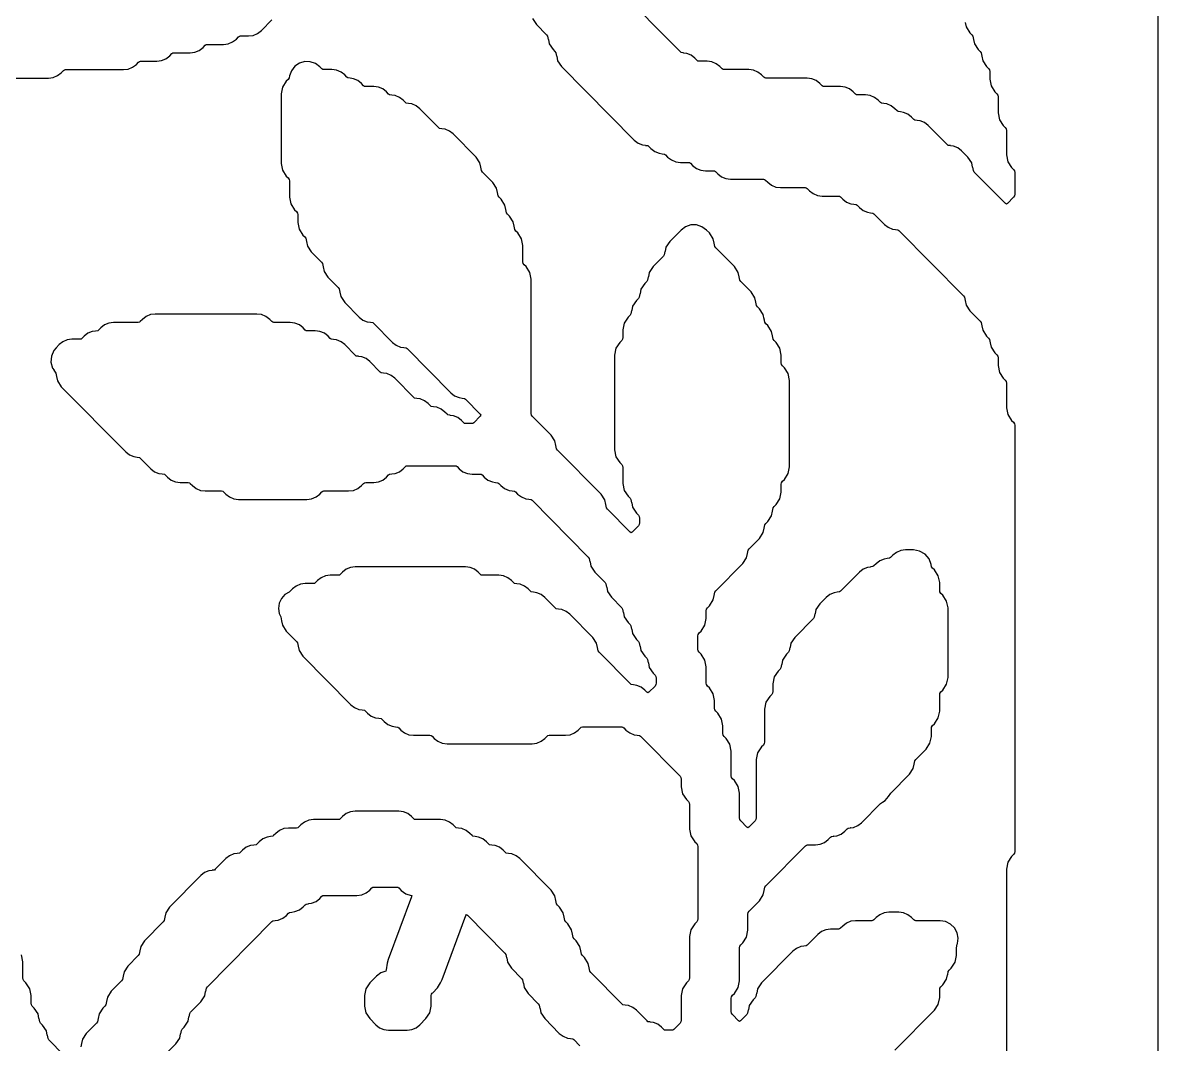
# Model space of a CAD drawing. Header units: millimetres. Extents: x 10 to 410, y 18 to 283.
# Drawn here: x 179.63 to 211.27, y 226.07 to 254.53 of the extents above; entities that cross this region are included whole.
import ezdxf

# ---------------------------------------------------------------- set-up
doc = ezdxf.new("R2010")
doc.units = ezdxf.units.MM
doc.layers.add('CUT', color=1, linetype='Continuous')

msp = doc.modelspace()

# ---------------------------------------------------------------- linework, layer by layer
at = {"layer": 'CUT'}
msp.add_lwpolyline([(190.134, 157), (198.134, 157), (198.134, 160), (211.2679, 160), (211.2679, 280), (198.134, 280), (198.134, 283), (190.134, 283), (190.134, 280), (169.134, 280), (169.134, 283), (161.134, 283), (161.134, 280), (148, 280), (148, 160), (161.134, 160), (161.134, 157), (169.134, 157), (169.134, 160), (190.134, 160)], close=True, dxfattribs=at)
for points in [[(205.8878, 254.537), (205.9122, 254.4137), (206.0191, 254.2522), (206.0725, 254.1983), (206.0979, 254.1599), (206.1163, 254.0667), (206.1201, 254.0674), (206.1444, 253.9441), (206.2514, 253.7826), (206.3047, 253.7287), (206.3301, 253.6902), (206.3485, 253.5971), (206.3523, 253.5978), (206.3766, 253.4745), (206.4836, 253.313), (206.5369, 253.2591), (206.5624, 253.2206), (206.5713, 253.1754), (206.5713, 252.9602), (206.6088, 252.7701), (206.7158, 252.6086), (206.7691, 252.5547), (206.7946, 252.5162), (206.8035, 252.471), (206.8035, 252.021), (206.841, 251.8309), (206.948, 251.6694), (207.0013, 251.6155), (207.0268, 251.577), (207.0357, 251.5318), (207.0357, 250.847), (207.0733, 250.6569), (207.1802, 250.4954), (207.2336, 250.4415), (207.259, 250.403), (207.2679, 250.3578), (207.2679, 249.7512), (207.259, 249.706), (207.2336, 249.6675), (207.0636, 249.4957), (207.0357, 249.4752), (207.0079, 249.4957), (206.1412, 250.3719), (206.1158, 250.4104), (206.0974, 250.5036), (206.0937, 250.5028), (206.0693, 250.6261), (205.9624, 250.7876), (205.7892, 250.9627), (205.6853, 251.0432), (205.564, 251.0938), (205.4758, 251.1055), (205.4759, 251.1068), (205.4119, 251.1153), (205.387, 251.1346), (204.8603, 251.6671), (204.7564, 251.7476), (204.6351, 251.7982), (204.5469, 251.8099), (204.547, 251.8112), (204.4831, 251.8197), (204.4581, 251.839), (204.3959, 251.9019), (204.292, 251.9824), (204.1707, 252.033), (204.0824, 252.0447), (204.0826, 252.046), (204.0186, 252.0545), (203.9937, 252.0738), (203.9314, 252.1367), (203.8275, 252.2172), (203.7062, 252.2678), (203.618, 252.2795), (203.6182, 252.2808), (203.5542, 252.2893), (203.5292, 252.3086), (203.467, 252.3715), (203.3631, 252.452), (203.2418, 252.5026), (203.1115, 252.5199), (202.8888, 252.5199), (202.8575, 252.5241), (202.8326, 252.5434), (202.7704, 252.6063), (202.6665, 252.6868), (202.5452, 252.7374), (202.4149, 252.7547), (201.9599, 252.7547), (201.9287, 252.7589), (201.9037, 252.7782), (201.8415, 252.8411), (201.7376, 252.9216), (201.6163, 252.9722), (201.486, 252.9895), (200.3344, 252.9895), (200.3031, 252.9937), (200.2782, 253.013), (200.216, 253.0759), (200.112, 253.1564), (199.9908, 253.207), (199.8605, 253.2243), (199.1733, 253.2243), (199.142, 253.2285), (199.1171, 253.2478), (199.0549, 253.3107), (198.951, 253.3912), (198.8297, 253.4418), (198.6994, 253.4591), (198.4767, 253.4591), (198.4454, 253.4633), (198.4204, 253.4826), (198.3582, 253.5455), (198.2543, 253.626), (198.133, 253.6766), (198.0448, 253.6883), (198.0449, 253.6896), (197.9809, 253.6981), (197.956, 253.7174), (196.1559, 255.5376)], [(178.0414, 252.9895), (180.3541, 252.9895), (180.4844, 253.0068), (180.6057, 253.0574), (180.7096, 253.1379), (180.7719, 253.2009), (180.7968, 253.2202), (180.8281, 253.2243), (182.4441, 253.2243), (182.5744, 253.2416), (182.6957, 253.2922), (182.7996, 253.3727), (182.8618, 253.4357), (182.8868, 253.455), (182.918, 253.4591), (183.373, 253.4591), (183.5033, 253.4764), (183.6246, 253.527), (183.7285, 253.6075), (183.7907, 253.6705), (183.8156, 253.6898), (183.8469, 253.6939), (184.3018, 253.6939), (184.4321, 253.7112), (184.5534, 253.7618), (184.6573, 253.8423), (184.7196, 253.9053), (184.7445, 253.9246), (184.7758, 253.9287), (185.2307, 253.9287), (185.361, 253.946), (185.4823, 253.9966), (185.5862, 254.0771), (185.6484, 254.1401), (185.6734, 254.1594), (185.7047, 254.1635), (185.9274, 254.1635), (186.0577, 254.1808), (186.179, 254.2314), (186.2829, 254.3119), (186.5773, 254.6097)], [(193.8368, 254.6485), (193.9438, 254.487), (194.2293, 254.1983), (194.2548, 254.1599), (194.2732, 254.0667), (194.2769, 254.0674), (194.3013, 253.9441), (194.4082, 253.7826), (194.4616, 253.7287), (194.487, 253.6902), (194.5054, 253.5971), (194.5091, 253.5978), (194.5335, 253.4745), (194.6404, 253.313), (196.6714, 251.2595), (196.7753, 251.179), (196.8966, 251.1284), (196.9848, 251.1167), (196.9846, 251.1154), (197.0486, 251.107), (197.0736, 251.0876), (197.1358, 251.0247), (197.2397, 250.9442), (197.361, 250.8936), (197.4492, 250.8819), (197.4491, 250.8806), (197.5131, 250.8722), (197.538, 250.8528), (197.6002, 250.7899), (197.7041, 250.7094), (197.8254, 250.6588), (197.9557, 250.6415), (198.1784, 250.6415), (198.2097, 250.6374), (198.2346, 250.618), (198.2969, 250.5551), (198.4008, 250.4746), (198.5221, 250.424), (198.6524, 250.4067), (198.8751, 250.4067), (198.9064, 250.4026), (198.9313, 250.3832), (198.9935, 250.3203), (199.0974, 250.2398), (199.2187, 250.1892), (199.349, 250.1719), (200.2684, 250.1719), (200.2997, 250.1678), (200.3246, 250.1484), (200.3868, 250.0855), (200.4908, 250.005), (200.612, 249.9544), (200.7423, 249.9371), (201.4295, 249.9371), (201.4608, 249.933), (201.4857, 249.9136), (201.5479, 249.8507), (201.6518, 249.7702), (201.7731, 249.7196), (201.9034, 249.7023), (202.3584, 249.7023), (202.3896, 249.6982), (202.4146, 249.6788), (202.4768, 249.6159), (202.5807, 249.5354), (202.702, 249.4848), (202.7902, 249.4731), (202.7901, 249.4718), (202.8541, 249.4634), (202.879, 249.444), (202.9412, 249.3811), (203.0452, 249.3006), (203.1664, 249.25), (203.2547, 249.2383), (203.2545, 249.237), (203.3185, 249.2286), (203.3434, 249.2092), (203.6379, 248.9115), (203.7418, 248.831), (203.8631, 248.7804), (203.9513, 248.7687), (203.9512, 248.7674), (204.0152, 248.759), (204.0401, 248.7396), (205.8403, 246.9195), (205.8657, 246.881), (205.8841, 246.7878), (205.8878, 246.7886), (205.9122, 246.6653), (206.0191, 246.5038), (206.3047, 246.2151), (206.3301, 246.1766), (206.3485, 246.0834), (206.3523, 246.0842), (206.3766, 245.9609), (206.4836, 245.7994), (206.5369, 245.7455), (206.5624, 245.707), (206.5808, 245.6138), (206.5845, 245.6146), (206.6088, 245.4913), (206.7158, 245.3298), (206.7691, 245.2759), (206.7946, 245.2374), (206.8035, 245.1922), (206.8035, 244.977), (206.841, 244.7869), (206.948, 244.6254), (207.0013, 244.5715), (207.0268, 244.533), (207.0357, 244.4878), (207.0357, 243.803), (207.0733, 243.6129), (207.1802, 243.4514), (207.2336, 243.3974), (207.259, 243.359), (207.2679, 243.3138), (207.2679, 231.4367), (207.259, 231.3915), (207.2336, 231.3531), (207.1802, 231.2991), (207.0733, 231.1376), (207.0357, 230.9476), (207.0357, 222.9839)], [(203.9314, 225.901), (205.0335, 227.0153), (205.1405, 227.1769), (205.178, 227.3669), (205.178, 227.5821), (205.1869, 227.6274), (205.2124, 227.6658), (205.2657, 227.7197), (205.3727, 227.8813), (205.397, 228.0045), (205.4007, 228.0038), (205.4191, 228.097), (205.4446, 228.1354), (205.4979, 228.1893), (205.6049, 228.3509), (205.6424, 228.5409), (205.6424, 228.7561), (205.6617, 228.8538), (205.6704, 228.8727), (205.6892, 229.0249), (205.661, 229.1757), (205.5884, 229.3108), (205.4783, 229.4176), (205.341, 229.4859), (205.1894, 229.5094), (204.5143, 229.5094), (204.4831, 229.5136), (204.4581, 229.5329), (204.3959, 229.5958), (204.292, 229.6763), (204.1707, 229.727), (204.0404, 229.7442), (203.7612, 229.7442), (203.6309, 229.727), (203.5096, 229.6763), (203.4057, 229.5958), (203.3434, 229.5329), (203.3185, 229.5136), (203.2872, 229.5094), (202.8323, 229.5094), (202.702, 229.4922), (202.5807, 229.4415), (202.4768, 229.361), (202.4146, 229.2981), (202.3896, 229.2788), (202.3584, 229.2746), (202.1357, 229.2746), (202.0054, 229.2574), (201.8841, 229.2067), (201.7802, 229.1262), (201.4857, 228.8285), (201.4608, 228.8092), (201.3968, 228.8007), (201.3969, 228.7995), (201.3087, 228.7878), (201.1874, 228.7371), (201.0835, 228.6566), (200.2137, 227.7771), (200.1067, 227.6156), (200.0824, 227.4924), (200.0787, 227.4931), (200.0603, 227.3999), (200.0348, 227.3615), (199.9815, 227.3075), (199.8745, 227.146), (199.8502, 227.0228), (199.8464, 227.0235), (199.828, 226.9303), (199.8026, 226.8919), (199.6326, 226.72), (199.6047, 226.6996), (199.5769, 226.72), (199.4069, 226.8919), (199.3815, 226.9303), (199.3725, 226.9755), (199.3725, 227.3473), (199.3815, 227.3926), (199.4069, 227.431), (199.4602, 227.4849), (199.5672, 227.6465), (199.6047, 227.8365), (199.6047, 228.7561), (199.6137, 228.8014), (199.6391, 228.8398), (199.6925, 228.8937), (199.7994, 229.0553), (199.837, 229.2453), (199.837, 229.6953), (199.8459, 229.7406), (199.8713, 229.779), (200.1569, 230.0677), (200.2639, 230.2293), (200.2882, 230.3525), (200.2919, 230.3518), (200.3103, 230.445), (200.3358, 230.4834), (201.4393, 231.5992), (201.4642, 231.6185), (201.4955, 231.6226), (201.7182, 231.6226), (201.8485, 231.6399), (201.9698, 231.6906), (202.0737, 231.771), (202.1359, 231.834), (202.1609, 231.8533), (202.2249, 231.8618), (202.2247, 231.863), (202.3129, 231.8747), (202.4342, 231.9254), (202.5381, 232.0058), (202.6004, 232.0688), (202.6253, 232.0881), (202.6893, 232.0966), (202.6891, 232.0978), (202.7774, 232.1095), (202.8987, 232.1602), (203.0026, 232.2407), (203.5292, 232.7732), (203.5819, 232.814), (203.6555, 232.8584), (203.7539, 232.9678), (203.8191, 233.0662), (204.3368, 233.5897), (204.4438, 233.7513), (204.4681, 233.8745), (204.4719, 233.8738), (204.4903, 233.967), (204.5157, 234.0054), (204.8013, 234.2941), (204.9082, 234.4557), (204.9458, 234.6457), (204.9458, 234.861), (204.9547, 234.9062), (204.9801, 234.9446), (205.0335, 234.9986), (205.1405, 235.1601), (205.178, 235.3501), (205.178, 235.8002), (205.1869, 235.8454), (205.2124, 235.8838), (205.2657, 235.9378), (205.3727, 236.0993), (205.4102, 236.2893), (205.4102, 238.2264), (205.3727, 238.4164), (205.2657, 238.578), (205.2124, 238.6319), (205.1869, 238.6703), (205.178, 238.7156), (205.178, 238.9308), (205.1405, 239.1208), (205.0335, 239.2824), (204.9801, 239.3363), (204.9547, 239.3747), (204.9423, 239.4375), (204.8809, 239.5973), (204.7692, 239.727), (204.6204, 239.8114), (204.4518, 239.8407), (204.2256, 239.8407), (204.0953, 239.8234), (203.974, 239.7728), (203.8701, 239.6923), (203.8079, 239.6293), (203.7829, 239.61), (203.719, 239.6015), (203.7191, 239.6003), (203.6309, 239.5886), (203.5096, 239.538), (203.4057, 239.4575), (203.3434, 239.3945), (203.3185, 239.3752), (203.2545, 239.3667), (203.2547, 239.3655), (203.1664, 239.3538), (203.0452, 239.3032), (202.9412, 239.2227), (202.4146, 238.6901), (202.3896, 238.6708), (202.3256, 238.6623), (202.3258, 238.6611), (202.2376, 238.6494), (202.1163, 238.5988), (202.0124, 238.5183), (201.8392, 238.3432), (201.7322, 238.1816), (201.7079, 238.0584), (201.7042, 238.0591), (201.6858, 237.9659), (201.6603, 237.9275), (201.1426, 237.404), (201.0356, 237.2424), (201.0113, 237.1192), (201.0075, 237.1199), (200.9891, 237.0267), (200.9637, 236.9883), (200.9103, 236.9344), (200.8034, 236.7728), (200.779, 236.6496), (200.7753, 236.6503), (200.7569, 236.5571), (200.7315, 236.5187), (200.6781, 236.4648), (200.5712, 236.3032), (200.5336, 236.1132), (200.5336, 235.898), (200.5247, 235.8527), (200.4992, 235.8143), (200.4459, 235.7604), (200.3389, 235.5988), (200.3014, 235.4088), (200.3014, 234.4891), (200.2925, 234.4439), (200.267, 234.4055), (200.2137, 234.3516), (200.1067, 234.19), (200.0692, 234), (200.0692, 232.3759), (200.0603, 232.3307), (200.0348, 232.2923), (199.8648, 232.1204), (199.837, 232.1), (199.8091, 232.1204), (199.6391, 232.2923), (199.6137, 232.3307), (199.6047, 232.3759), (199.6047, 233.0608), (199.5672, 233.2508), (199.4602, 233.4124), (199.4069, 233.4663), (199.3815, 233.5047), (199.3725, 233.5499), (199.3725, 234.2348), (199.335, 234.4248), (199.228, 234.5864), (199.1747, 234.6403), (199.1492, 234.6787), (199.1403, 234.7239), (199.1403, 234.9392), (199.1028, 235.1292), (198.9958, 235.2908), (198.9425, 235.3447), (198.917, 235.3831), (198.9081, 235.4284), (198.9081, 235.6436), (198.8706, 235.8336), (198.7636, 235.9952), (198.7103, 236.0491), (198.6848, 236.0875), (198.6759, 236.1328), (198.6759, 236.5828), (198.6383, 236.7728), (198.5314, 236.9344), (198.478, 236.9883), (198.4526, 237.0267), (198.4437, 237.072), (198.4437, 237.4438), (198.4526, 237.489), (198.478, 237.5274), (198.5314, 237.5814), (198.6383, 237.7429), (198.6759, 237.933), (198.6759, 238.1482), (198.6848, 238.1934), (198.7103, 238.2318), (198.7636, 238.2858), (198.8706, 238.4473), (198.8949, 238.5705), (198.8986, 238.5698), (198.917, 238.663), (198.9425, 238.7014), (199.6925, 239.4598), (199.7994, 239.6213), (199.8238, 239.7445), (199.8275, 239.7438), (199.8459, 239.837), (199.8713, 239.8754), (200.1569, 240.1642), (200.2639, 240.3257), (200.2882, 240.4489), (200.2919, 240.4482), (200.3103, 240.5414), (200.3358, 240.5798), (200.3891, 240.6338), (200.4961, 240.7953), (200.5204, 240.9185), (200.5241, 240.9178), (200.5426, 241.011), (200.568, 241.0494), (200.6213, 241.1034), (200.7283, 241.2649), (200.7658, 241.455), (200.7658, 241.6702), (200.7748, 241.7154), (200.8002, 241.7538), (200.8536, 241.8078), (200.9605, 241.9693), (200.9981, 242.1594), (200.9981, 244.566), (200.9605, 244.7561), (200.8536, 244.9176), (200.8002, 244.9715), (200.7748, 245.01), (200.7658, 245.0552), (200.7658, 245.2704), (200.7283, 245.4605), (200.6213, 245.622), (200.568, 245.6759), (200.5426, 245.7144), (200.5241, 245.8076), (200.5204, 245.8068), (200.4961, 245.9301), (200.3891, 246.0916), (200.3358, 246.1455), (200.3103, 246.184), (200.2919, 246.2772), (200.2882, 246.2764), (200.2639, 246.3997), (200.1569, 246.5612), (200.1036, 246.6151), (200.0781, 246.6536), (200.0597, 246.7468), (200.056, 246.746), (200.0316, 246.8693), (199.9247, 247.0308), (199.6391, 247.3195), (199.6137, 247.358), (199.5953, 247.4512), (199.5916, 247.4504), (199.5672, 247.5737), (199.4602, 247.7352), (198.9425, 248.2587), (198.917, 248.2972), (198.8986, 248.3904), (198.8949, 248.3896), (198.8706, 248.5129), (198.7636, 248.6744), (198.683, 248.7558), (198.556, 248.849), (198.4063, 248.898), (198.2488, 248.898), (198.0991, 248.849), (197.972, 248.7558), (197.6593, 248.4396), (197.5523, 248.2781), (197.528, 248.1548), (197.5243, 248.1556), (197.5059, 248.0624), (197.4804, 248.0239), (197.1948, 247.7352), (197.0879, 247.5737), (197.0635, 247.4504), (197.0598, 247.4512), (197.0414, 247.358), (197.016, 247.3195), (196.9626, 247.2656), (196.8557, 247.1041), (196.8313, 246.9808), (196.8276, 246.9816), (196.8092, 246.8884), (196.7837, 246.8499), (196.7304, 246.796), (196.6234, 246.6345), (196.5991, 246.5112), (196.5954, 246.512), (196.577, 246.4188), (196.5515, 246.3803), (196.4982, 246.3264), (196.3912, 246.1649), (196.3537, 245.9748), (196.3537, 245.7596), (196.3448, 245.7144), (196.3193, 245.6759), (196.266, 245.622), (196.159, 245.4605), (196.1215, 245.2704), (196.1215, 242.629), (196.159, 242.4389), (196.266, 242.2774), (196.3193, 242.2234), (196.3448, 242.185), (196.3537, 242.1398), (196.3537, 241.6898), (196.3912, 241.4997), (196.4982, 241.3382), (196.5515, 241.2842), (196.577, 241.2458), (196.5954, 241.1526), (196.5991, 241.1533), (196.6234, 241.0301), (196.7304, 240.8686), (196.7837, 240.8146), (196.8092, 240.7762), (196.8181, 240.731), (196.8181, 240.594), (196.8092, 240.5487), (196.7837, 240.5103), (196.6138, 240.3384), (196.5859, 240.318), (196.558, 240.3384), (195.9236, 240.9799), (195.8982, 241.0183), (195.8798, 241.1115), (195.8761, 241.1108), (195.8517, 241.2341), (195.7448, 241.3956), (194.5303, 242.6235), (194.5049, 242.662), (194.4865, 242.7551), (194.4827, 242.7544), (194.4584, 242.8777), (194.3514, 243.0392), (193.8337, 243.5627), (193.8082, 243.6012), (193.7993, 243.6464), (193.7993, 247.3836), (193.7618, 247.5737), (193.6548, 247.7352), (193.6015, 247.7891), (193.576, 247.8276), (193.5671, 247.8728), (193.5671, 248.3228), (193.5295, 248.5129), (193.4226, 248.6744), (193.3692, 248.7283), (193.3438, 248.7668), (193.3254, 248.86), (193.3217, 248.8592), (193.2973, 248.9825), (193.1904, 249.144), (193.137, 249.1979), (193.1116, 249.2364), (193.0932, 249.3296), (193.0894, 249.3288), (193.0651, 249.4521), (192.9581, 249.6136), (192.9048, 249.6675), (192.8793, 249.706), (192.8609, 249.7992), (192.8572, 249.7984), (192.8329, 249.9217), (192.7259, 250.0832), (192.4404, 250.3719), (192.4149, 250.4104), (192.3965, 250.5036), (192.3928, 250.5028), (192.3684, 250.6261), (192.2615, 250.7876), (191.6239, 251.4323), (191.52, 251.5128), (191.3987, 251.5634), (191.3104, 251.5751), (191.3106, 251.5764), (191.2466, 251.5849), (191.2217, 251.6042), (190.695, 252.1367), (190.5911, 252.2172), (190.4698, 252.2678), (190.3816, 252.2795), (190.3817, 252.2808), (190.3177, 252.2893), (190.2928, 252.3086), (190.2306, 252.3715), (190.1267, 252.452), (190.0054, 252.5026), (189.9171, 252.5143), (189.9173, 252.5156), (189.8533, 252.5241), (189.8284, 252.5434), (189.7661, 252.6063), (189.6622, 252.6868), (189.5409, 252.7374), (189.4106, 252.7547), (189.1879, 252.7547), (189.1567, 252.7589), (189.1317, 252.7782), (189.0695, 252.8411), (188.9656, 252.9216), (188.8443, 252.9722), (188.756, 252.9839), (188.7562, 252.9852), (188.6922, 252.9937), (188.6673, 253.013), (188.605, 253.0759), (188.5011, 253.1564), (188.3798, 253.207), (188.2495, 253.2243), (188.0268, 253.2243), (187.9956, 253.2285), (187.9706, 253.2478), (187.9134, 253.3056), (187.7895, 253.3972), (187.6435, 253.4466), (187.4893, 253.4493), (187.3417, 253.4048), (187.2147, 253.3175), (187.1202, 253.1957), (187.0674, 253.0509), (187.056, 252.9932), (187.0306, 252.9548), (186.9772, 252.9008), (186.8703, 252.7393), (186.8327, 252.5492), (186.8327, 250.6122), (186.8703, 250.4221), (186.9772, 250.2606), (187.0306, 250.2067), (187.056, 250.1682), (187.065, 250.123), (187.065, 249.673), (187.1025, 249.4829), (187.2095, 249.3214), (187.2628, 249.2675), (187.2882, 249.229), (187.2972, 249.1838), (187.2972, 248.9686), (187.3347, 248.7785), (187.4417, 248.617), (187.495, 248.5631), (187.5205, 248.5246), (187.5389, 248.4314), (187.5426, 248.4322), (187.5669, 248.3089), (187.6739, 248.1474), (187.9594, 247.8587), (187.9849, 247.8202), (188.0033, 247.727), (188.007, 247.7278), (188.0314, 247.6045), (188.1383, 247.443), (188.4239, 247.1543), (188.4493, 247.1158), (188.4677, 247.0226), (188.4715, 247.0234), (188.4958, 246.9001), (188.6028, 246.7386), (189.0081, 246.3287), (189.1121, 246.2482), (189.2334, 246.1976), (189.3216, 246.1859), (189.3214, 246.1846), (189.3854, 246.1761), (189.4103, 246.1568), (189.937, 245.6243), (190.0409, 245.5438), (190.1622, 245.4932), (190.2505, 245.4815), (190.2503, 245.4802), (190.3143, 245.4717), (190.3392, 245.4524), (191.5626, 244.2155), (191.6665, 244.135), (191.7878, 244.0844), (191.876, 244.0727), (191.8758, 244.0714), (191.9398, 244.0629), (191.9648, 244.0436), (192.3785, 243.6253), (192.3985, 243.5975), (192.3785, 243.5697), (192.197, 243.3861), (192.172, 243.3668), (192.1408, 243.3627), (191.9745, 243.3627), (191.9433, 243.3668), (191.9183, 243.3861), (191.8561, 243.4491), (191.7522, 243.5296), (191.6309, 243.5802), (191.5427, 243.5919), (191.5428, 243.5931), (191.4788, 243.6016), (191.4539, 243.6209), (191.3917, 243.6839), (191.2878, 243.7644), (191.1665, 243.815), (191.0782, 243.8267), (191.0784, 243.8279), (191.0144, 243.8364), (190.9895, 243.8558), (190.9272, 243.9187), (190.8233, 243.9992), (190.702, 244.0498), (190.6138, 244.0615), (190.614, 244.0627), (190.55, 244.0712), (190.525, 244.0906), (189.9984, 244.6231), (189.8944, 244.7036), (189.7731, 244.7542), (189.6849, 244.7659), (189.6851, 244.7672), (189.6211, 244.7756), (189.5962, 244.795), (189.3017, 245.0927), (189.1978, 245.1732), (189.0765, 245.2238), (188.9883, 245.2355), (188.9884, 245.2368), (188.9244, 245.2452), (188.8995, 245.2646), (188.605, 245.5623), (188.5011, 245.6428), (188.3798, 245.6934), (188.2916, 245.7051), (188.2918, 245.7064), (188.2278, 245.7148), (188.2028, 245.7342), (188.1406, 245.7971), (188.0367, 245.8776), (187.9154, 245.9282), (187.7851, 245.9455), (187.5624, 245.9455), (187.5311, 245.9496), (187.5062, 245.969), (187.444, 246.0319), (187.34, 246.1124), (187.2187, 246.163), (187.0884, 246.1803), (186.6335, 246.1803), (186.6023, 246.1844), (186.5773, 246.2038), (186.5151, 246.2667), (186.4112, 246.3472), (186.2899, 246.3978), (186.1596, 246.4151), (183.326, 246.4151), (183.1957, 246.3978), (183.0744, 246.3472), (182.9705, 246.2667), (182.9082, 246.2038), (182.8833, 246.1844), (182.852, 246.1803), (182.1649, 246.1803), (182.0346, 246.163), (181.9133, 246.1124), (181.8094, 246.0319), (181.7471, 245.969), (181.7222, 245.9496), (181.6582, 245.9412), (181.6584, 245.9399), (181.5701, 245.9282), (181.4489, 245.8776), (181.3449, 245.7971), (181.2827, 245.7342), (181.2578, 245.7148), (181.2265, 245.7107), (181.0038, 245.7107), (180.8735, 245.6934), (180.7522, 245.6428), (180.6483, 245.5623), (180.5628, 245.4759), (180.5676, 245.4712), (180.4976, 245.395), (180.4314, 245.2402), (180.4203, 245.0722), (180.4656, 244.9101), (180.5071, 244.8508), (180.5015, 244.847), (180.5539, 244.7678), (180.5723, 244.6746), (180.576, 244.6754), (180.6004, 244.5521), (180.7073, 244.3906), (182.506, 242.5719), (182.6099, 242.4914), (182.7312, 242.4408), (182.8195, 242.4291), (182.8193, 242.4278), (182.8833, 242.4193), (182.9082, 242.4), (183.2027, 242.1023), (183.3066, 242.0218), (183.4279, 241.9712), (183.5161, 241.9595), (183.516, 241.9582), (183.58, 241.9497), (183.6049, 241.9304), (183.6671, 241.8675), (183.771, 241.787), (183.8923, 241.7364), (184.0226, 241.7191), (184.2453, 241.7191), (184.2766, 241.7149), (184.3015, 241.6956), (184.3638, 241.6327), (184.4677, 241.5522), (184.589, 241.5016), (184.7193, 241.4843), (185.1742, 241.4843), (185.2055, 241.4801), (185.2304, 241.4608), (185.2927, 241.3979), (185.3966, 241.3174), (185.5179, 241.2668), (185.6482, 241.2495), (187.5529, 241.2495), (187.6832, 241.2668), (187.8045, 241.3174), (187.9084, 241.3979), (187.9706, 241.4608), (187.9956, 241.4801), (188.0268, 241.4843), (188.714, 241.4843), (188.8443, 241.5016), (188.9656, 241.5522), (189.0695, 241.6327), (189.1317, 241.6956), (189.1567, 241.7149), (189.1879, 241.7191), (189.4106, 241.7191), (189.5409, 241.7364), (189.6622, 241.787), (189.7661, 241.8675), (189.8284, 241.9304), (189.8533, 241.9497), (189.9173, 241.9582), (189.9171, 241.9595), (190.0054, 241.9712), (190.1267, 242.0218), (190.2306, 242.1023), (190.2928, 242.1652), (190.3177, 242.1845), (190.349, 242.1887), (191.6763, 242.1887), (191.7076, 242.1845), (191.7325, 242.1652), (191.7948, 242.1023), (191.8987, 242.0218), (192.02, 241.9712), (192.1503, 241.9539), (192.373, 241.9539), (192.4042, 241.9497), (192.4292, 241.9304), (192.4914, 241.8675), (192.5953, 241.787), (192.7166, 241.7364), (192.8049, 241.7247), (192.8047, 241.7234), (192.8687, 241.7149), (192.8936, 241.6956), (192.9559, 241.6327), (193.0598, 241.5522), (193.1811, 241.5016), (193.2693, 241.4899), (193.2691, 241.4886), (193.3331, 241.4801), (193.3581, 241.4608), (193.4203, 241.3979), (193.5242, 241.3174), (193.6455, 241.2668), (193.7337, 241.2551), (193.7336, 241.2538), (193.7976, 241.2453), (193.8225, 241.226), (195.3904, 239.6406), (195.4159, 239.6022), (195.4343, 239.509), (195.438, 239.5097), (195.4624, 239.3865), (195.5693, 239.225), (195.8549, 238.9362), (195.8803, 238.8978), (195.8987, 238.8046), (195.9024, 238.8053), (195.9268, 238.6821), (196.0338, 238.5206), (196.3193, 238.2318), (196.3448, 238.1934), (196.3632, 238.1002), (196.3669, 238.1009), (196.3912, 237.9777), (196.4982, 237.8162), (196.5515, 237.7622), (196.577, 237.7238), (196.5954, 237.6306), (196.5991, 237.6313), (196.6234, 237.5081), (196.7304, 237.3466), (196.7837, 237.2926), (196.8092, 237.2542), (196.8276, 237.161), (196.8313, 237.1617), (196.8557, 237.0385), (196.9626, 236.877), (197.016, 236.823), (197.0414, 236.7846), (197.0598, 236.6914), (197.0635, 236.6921), (197.0879, 236.5689), (197.1948, 236.4074), (197.2482, 236.3534), (197.2736, 236.315), (197.2826, 236.2698), (197.2826, 236.1328), (197.2736, 236.0875), (197.2482, 236.0491), (197.0782, 235.8772), (197.0503, 235.8568), (197.0225, 235.8772), (196.9649, 235.9355), (196.861, 236.0159), (196.7397, 236.0666), (196.6515, 236.0783), (196.6516, 236.0795), (196.5876, 236.088), (196.5627, 236.1073), (195.6914, 236.9883), (195.666, 237.0267), (195.6476, 237.1199), (195.6438, 237.1192), (195.6195, 237.2424), (195.5125, 237.404), (194.8749, 238.0487), (194.771, 238.1292), (194.6497, 238.1798), (194.5615, 238.1915), (194.5617, 238.1927), (194.4977, 238.2012), (194.4727, 238.2205), (194.1783, 238.5183), (194.0744, 238.5988), (193.9531, 238.6494), (193.8648, 238.6611), (193.865, 238.6623), (193.801, 238.6708), (193.7761, 238.6901), (193.7138, 238.7531), (193.6099, 238.8336), (193.4886, 238.8842), (193.4004, 238.8959), (193.4006, 238.8971), (193.3366, 238.9056), (193.3116, 238.9249), (193.2494, 238.9879), (193.1455, 239.0684), (193.0242, 239.119), (192.8939, 239.1363), (192.439, 239.1363), (192.4077, 239.1404), (192.3828, 239.1597), (192.3205, 239.2227), (192.2166, 239.3032), (192.0953, 239.3538), (191.965, 239.3711), (188.8992, 239.3711), (188.7689, 239.3538), (188.6476, 239.3032), (188.5437, 239.2227), (188.4815, 239.1597), (188.4565, 239.1404), (188.4253, 239.1363), (188.2026, 239.1363), (188.0723, 239.119), (187.951, 239.0684), (187.8471, 238.9879), (187.7848, 238.9249), (187.7599, 238.9056), (187.7286, 238.9015), (187.5059, 238.9015), (187.3756, 238.8842), (187.2543, 238.8336), (187.1504, 238.7531), (187.0882, 238.6901), (187.0608, 238.669), (186.9393, 238.5958), (186.8413, 238.4874), (186.7788, 238.3553), (186.7572, 238.2107), (186.7783, 238.0661), (186.8203, 237.9764), (186.8422, 237.8654), (186.8459, 237.8661), (186.8703, 237.7429), (186.9772, 237.5814), (187.2628, 237.2926), (187.2882, 237.2542), (187.3067, 237.161), (187.3104, 237.1617), (187.3347, 237.0385), (187.4417, 236.877), (188.7759, 235.5279), (188.8798, 235.4474), (189.0011, 235.3967), (189.0894, 235.385), (189.0892, 235.3838), (189.1532, 235.3753), (189.1781, 235.356), (189.2404, 235.2931), (189.3443, 235.2126), (189.4656, 235.1619), (189.5538, 235.1502), (189.5536, 235.149), (189.6176, 235.1405), (189.6426, 235.1212), (189.7048, 235.0583), (189.8087, 234.9778), (189.93, 234.9271), (190.0182, 234.9154), (190.0181, 234.9142), (190.0821, 234.9057), (190.107, 234.8864), (190.1692, 234.8235), (190.2731, 234.743), (190.3944, 234.6923), (190.5247, 234.6751), (190.9797, 234.6751), (191.0109, 234.6709), (191.0359, 234.6516), (191.0981, 234.5887), (191.202, 234.5082), (191.3233, 234.4575), (191.4536, 234.4403), (193.8228, 234.4403), (193.9531, 234.4575), (194.0744, 234.5082), (194.1783, 234.5887), (194.2405, 234.6516), (194.2655, 234.6709), (194.2967, 234.6751), (194.7517, 234.6751), (194.882, 234.6923), (195.0032, 234.743), (195.1072, 234.8235), (195.1694, 234.8864), (195.1943, 234.9057), (195.2256, 234.9099), (196.3207, 234.9099), (196.352, 234.9057), (196.3769, 234.8864), (196.4391, 234.8235), (196.543, 234.743), (196.6643, 234.6923), (196.7526, 234.6806), (196.7524, 234.6794), (196.8164, 234.6709), (196.8413, 234.6516), (197.9448, 233.5358), (197.9703, 233.4974), (197.9792, 233.4522), (197.9792, 233.2369), (198.0168, 233.0469), (198.1237, 232.8853), (198.1771, 232.8314), (198.2025, 232.793), (198.2114, 232.7477), (198.2114, 232.0629), (198.249, 231.8729), (198.3559, 231.7113), (198.4093, 231.6574), (198.4347, 231.619), (198.4437, 231.5737), (198.4437, 229.5583), (198.4347, 229.5131), (198.4093, 229.4747), (198.3559, 229.4207), (198.249, 229.2592), (198.2114, 229.0691), (198.2114, 227.9147), (198.2025, 227.8695), (198.1771, 227.8311), (198.1237, 227.7771), (198.0168, 227.6156), (197.9792, 227.4255), (197.9792, 226.7407), (197.9703, 226.6955), (197.9448, 226.6571), (197.7702, 226.4805), (197.7453, 226.4612), (197.714, 226.457), (197.5478, 226.457), (197.5165, 226.4612), (197.4916, 226.4805), (197.4293, 226.5434), (197.3254, 226.6239), (197.2041, 226.6745), (197.1159, 226.6862), (197.1161, 226.6875), (197.0521, 226.696), (197.0271, 226.7153), (196.7327, 227.013), (196.6288, 227.0935), (196.5075, 227.1441), (196.4192, 227.1558), (196.4194, 227.1571), (196.3554, 227.1656), (196.3305, 227.1849), (195.4592, 228.0659), (195.4337, 228.1043), (195.4153, 228.1975), (195.4116, 228.1968), (195.3873, 228.32), (195.2803, 228.4815), (195.227, 228.5355), (195.2015, 228.5739), (195.1831, 228.6671), (195.1794, 228.6664), (195.1551, 228.7896), (195.0481, 228.9511), (194.9948, 229.0051), (194.9693, 229.0435), (194.9509, 229.1367), (194.9472, 229.136), (194.9228, 229.2592), (194.8159, 229.4207), (194.7625, 229.4747), (194.7371, 229.5131), (194.7187, 229.6063), (194.715, 229.6056), (194.6906, 229.7288), (194.5837, 229.8903), (194.5303, 229.9443), (194.5049, 229.9827), (194.4865, 230.0759), (194.4827, 230.0752), (194.4584, 230.1984), (194.3514, 230.3599), (193.4816, 231.2394), (193.3777, 231.3199), (193.2564, 231.3706), (193.1682, 231.3823), (193.1684, 231.3835), (193.1044, 231.392), (193.0794, 231.4113), (193.0172, 231.4742), (192.9133, 231.5547), (192.792, 231.6054), (192.7038, 231.6171), (192.7039, 231.6183), (192.6399, 231.6268), (192.615, 231.6461), (192.5528, 231.709), (192.4488, 231.7895), (192.3276, 231.8402), (192.2393, 231.8519), (192.2395, 231.8531), (192.1755, 231.8616), (192.1506, 231.8809), (192.0883, 231.9438), (191.9844, 232.0243), (191.8631, 232.075), (191.7749, 232.0867), (191.775, 232.0879), (191.7111, 232.0964), (191.6861, 232.1157), (191.6239, 232.1786), (191.52, 232.2591), (191.3987, 232.3098), (191.2684, 232.327), (190.5812, 232.327), (190.55, 232.3312), (190.525, 232.3505), (190.4628, 232.4134), (190.3589, 232.4939), (190.2376, 232.5446), (190.1073, 232.5618), (188.8992, 232.5618), (188.7689, 232.5446), (188.6476, 232.4939), (188.5437, 232.4134), (188.4815, 232.3505), (188.4565, 232.3312), (188.4253, 232.327), (187.7381, 232.327), (187.6078, 232.3098), (187.4865, 232.2591), (187.3826, 232.1786), (187.3204, 232.1157), (187.2954, 232.0964), (187.2642, 232.0922), (187.0415, 232.0922), (186.9112, 232.075), (186.7899, 232.0243), (186.686, 231.9438), (186.6237, 231.8809), (186.5988, 231.8616), (186.5348, 231.8531), (186.535, 231.8519), (186.4467, 231.8402), (186.3254, 231.7895), (186.2215, 231.709), (186.1593, 231.6461), (186.1344, 231.6268), (186.0704, 231.6183), (186.0705, 231.6171), (185.9823, 231.6054), (185.861, 231.5547), (185.7571, 231.4742), (185.6949, 231.4113), (185.6699, 231.392), (185.6059, 231.3835), (185.6061, 231.3823), (185.5179, 231.3706), (185.3966, 231.3199), (185.2927, 231.2394), (184.9982, 230.9417), (184.9733, 230.9224), (184.9093, 230.9139), (184.9094, 230.9127), (184.8212, 230.901), (184.6999, 230.8503), (184.596, 230.7698), (183.7262, 229.8903), (183.6192, 229.7288), (183.5949, 229.6056), (183.5912, 229.6063), (183.5728, 229.5131), (183.5473, 229.4747), (183.0295, 228.9511), (182.9226, 228.7896), (182.8982, 228.6664), (182.8945, 228.6671), (182.8761, 228.5739), (182.8506, 228.5355), (182.5651, 228.2467), (182.4581, 228.0852), (182.4338, 227.962), (182.4301, 227.9627), (182.4117, 227.8695), (182.3862, 227.8311), (182.1007, 227.5423), (181.9937, 227.3808), (181.9694, 227.2576), (181.9656, 227.2583), (181.9472, 227.1651), (181.9218, 227.1267), (181.8684, 227.0727), (181.7615, 226.9112), (181.7371, 226.788), (181.7334, 226.7887), (181.715, 226.6955), (181.6896, 226.6571), (181.404, 226.3683), (181.297, 226.2068), (181.2727, 226.0836), (181.269, 226.0843), (181.2506, 225.9911)], [(183.6161, 225.7874), (183.9016, 226.0761), (184.0086, 226.2376), (184.0329, 226.3609), (184.0366, 226.3602), (184.0551, 226.4534), (184.0805, 226.4918), (184.1338, 226.5457), (184.2408, 226.7072), (184.2651, 226.8305), (184.2689, 226.8298), (184.2873, 226.923), (184.3127, 226.9614), (184.5983, 227.2501), (184.7052, 227.4117), (184.7296, 227.5349), (184.7333, 227.5342), (184.7517, 227.6274), (184.7772, 227.6658), (186.5773, 229.486), (186.6023, 229.5053), (186.6662, 229.5138), (186.6661, 229.515), (186.7543, 229.5267), (186.8756, 229.5773), (186.9795, 229.6578), (187.0418, 229.7208), (187.0667, 229.7401), (187.1307, 229.7486), (187.1305, 229.7498), (187.2187, 229.7615), (187.34, 229.8121), (187.444, 229.8926), (187.5062, 229.9556), (187.5311, 229.9749), (187.5951, 229.9834), (187.595, 229.9846), (187.6832, 229.9963), (187.8045, 230.0469), (187.9084, 230.1274), (187.9706, 230.1904), (187.9956, 230.2097), (188.0268, 230.2138), (188.9462, 230.2138), (189.0765, 230.2311), (189.1978, 230.2817), (189.3017, 230.3622), (189.3639, 230.4252), (189.3889, 230.4445), (189.4201, 230.4486), (190.0508, 230.4486), (190.0821, 230.4445), (190.107, 230.4252), (190.178, 230.3534), (190.3045, 230.2605), (190.4536, 230.2114), (190.4711, 230.2086), (190.4647, 230.1761), (189.8153, 228.425), (189.7904, 228.3302), (189.7606, 228.1443), (189.7472, 228.1059), (189.6115, 228.0594), (189.4885, 227.9684), (189.2994, 227.7771), (189.1925, 227.6156), (189.1549, 227.4255), (189.1549, 227.1321), (189.1925, 226.942), (189.2994, 226.7805), (189.4726, 226.6054), (189.5765, 226.5249), (189.6978, 226.4743), (189.8281, 226.457), (190.3395, 226.457), (190.4698, 226.4743), (190.5911, 226.5249), (190.695, 226.6054), (190.8682, 226.7805), (190.9751, 226.942), (191.0127, 227.1321), (191.0127, 227.4288), (191.0185, 227.4652), (191.0446, 227.4913), (191.0542, 227.4983), (191.1869, 227.6413), (191.2725, 227.7805), (191.3154, 227.8686), (191.9775, 229.6538), (191.9943, 229.683), (192.0216, 229.6633), (193.0683, 228.605), (193.0937, 228.5666), (193.1121, 228.4734), (193.1158, 228.4741), (193.1402, 228.3509), (193.2471, 228.1893), (193.5327, 227.9006), (193.5581, 227.8622), (193.5765, 227.769), (193.5803, 227.7697), (193.6046, 227.6465), (193.7116, 227.4849), (193.9971, 227.1962), (194.0226, 227.1578), (194.041, 227.0646), (194.0447, 227.0653), (194.069, 226.942), (194.176, 226.7805), (194.5814, 226.3706), (194.6853, 226.2901), (194.8066, 226.2395), (194.8948, 226.2278), (194.8947, 226.2266), (194.9586, 226.2181), (194.9836, 226.1988), (195.1582, 226.0222)], [(180.7719, 225.7761), (180.365, 226.1875), (180.3396, 226.2259), (180.3212, 226.3191), (180.3174, 226.3184), (180.2931, 226.4416), (180.1861, 226.6031), (180.1328, 226.6571), (180.1073, 226.6955), (180.0889, 226.7887), (180.0852, 226.788), (180.0609, 226.9112), (179.9539, 227.0727), (179.9006, 227.1267), (179.8751, 227.1651), (179.8662, 227.2103), (179.8662, 227.4255), (179.8287, 227.6156), (179.7217, 227.7771), (179.6684, 227.8311), (179.6429, 227.8695), (179.634, 227.9147), (179.634, 228.3647), (179.5964, 228.5548)]]:
    msp.add_lwpolyline(points, dxfattribs=at)

doc.saveas('drawing.dxf')
